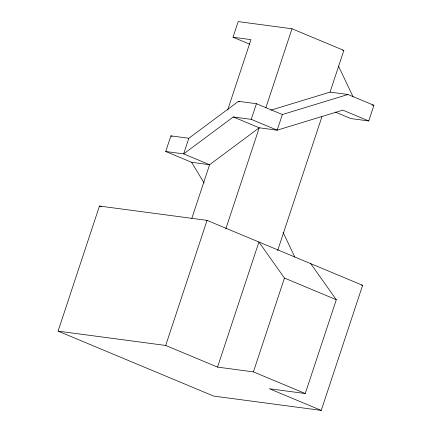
<?xml version="1.0" encoding="UTF-8"?>
<svg xmlns="http://www.w3.org/2000/svg" width="432" height="432" viewBox="0 0 432 432"><rect width="100%" height="100%" fill="white"/><g stroke="black" fill="none" stroke-linecap="round" stroke-linejoin="round"><path stroke-width="0.65" d="M58.082 331.139L99.452 206.048L207.063 220.369L362.621 285.309L321.251 410.4L213.64 396.079L58.082 331.139L165.694 345.46L217.544 367.103L253.417 371.876L305.267 393.525L336.296 299.711L310.77 263.666M368.744 120.949L342.819 110.128L277.177 130.178L259.243 127.791L209.585 164.711L191.646 162.324L165.721 151.502L170.894 135.864L188.827 138.251L238.491 101.331L256.424 103.718L282.35 114.539L347.992 94.489L373.918 105.316L368.744 120.949L350.811 118.562L335.378 112.12M188.827 138.251L183.654 153.889L165.721 151.502M249.685 44.194L233.015 37.238L238.189 21.6L291.994 28.76L343.845 50.409L330.059 92.102L270.848 110.187M191.824 218.408L209.585 164.711L183.654 153.889L233.318 116.964L251.251 119.351L277.177 130.178L282.35 114.539M227.664 110.03L250.954 39.625L233.015 37.238M165.694 345.46L207.063 220.369M251.251 119.351L256.424 103.718M225.796 228.922L259.243 127.791L233.318 116.964M265.891 107.698L291.994 28.76M217.544 367.103L258.914 242.017L284.445 278.062L336.296 299.711M277.652 250.565L321.921 116.705M253.417 371.876L284.445 278.062M342.517 50.231L343.845 50.409M330.059 92.102L347.992 94.489M371.925 105.052L373.918 105.316M361.282 285.131L362.621 285.309M305.267 393.525L269.401 388.751L321.251 410.4M238.491 101.331L239.722 101.844M170.894 135.864L172.125 136.382M99.452 206.048L101.32 206.825M191.646 162.324L204.104 183.055M338.488 66.112L353.117 96.892M283.046 232.297L294.802 257.04"/></g></svg>
